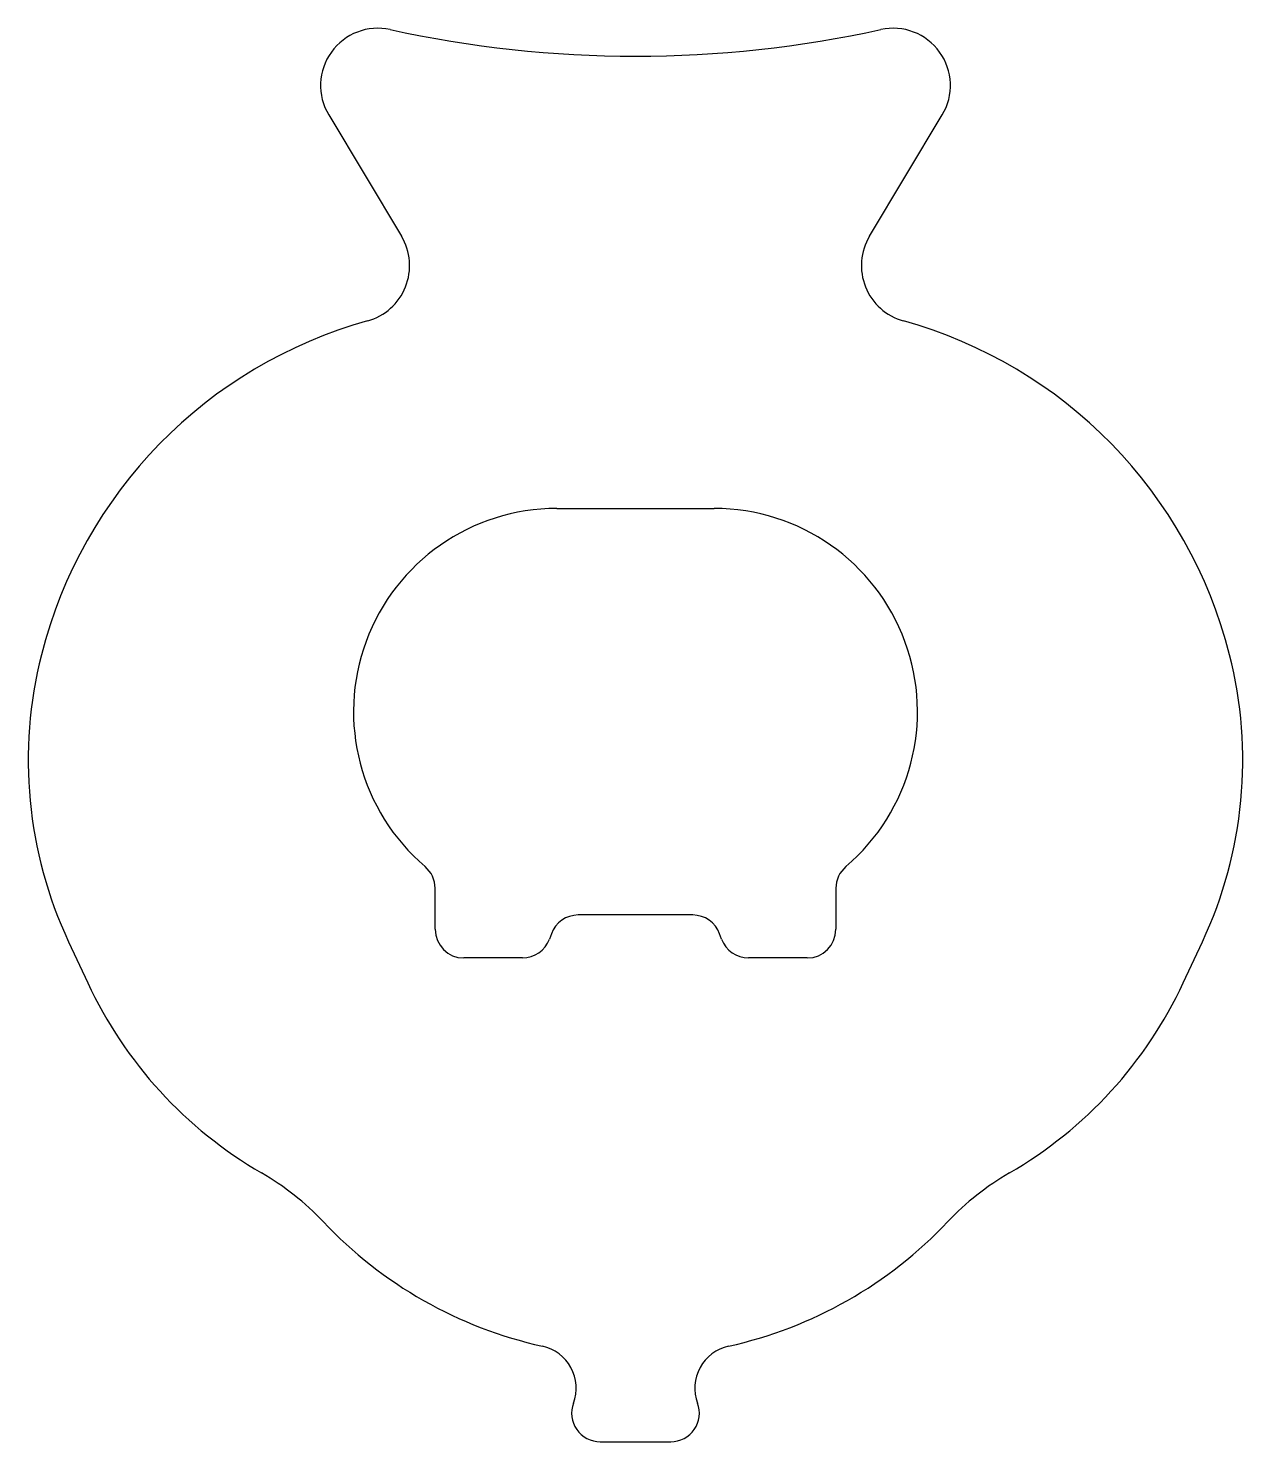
# Model space of a CAD drawing. Extents: x -0.9 to 41.5, y 2.1 to 51.5.
import ezdxf

# ---------------------------------------------------------------- set-up
doc = ezdxf.new("R2010")
doc.units = 0
doc.layers.get('0').update_dxf_attribs({"linetype": 'CONTINUOUS'})

msp = doc.modelspace()

# ---------------------------------------------------------------- linework, layer by layer
for p, q in [((9.598, 48.442), (12.137, 44.204)), ((28.491, 44.204), (31.03, 48.442)), ((17.564, 34.694), (23.064, 34.694)), ((13.314, 19.994), (13.314, 21.426)), ((27.314, 21.426), (27.314, 19.994)), ((22.314, 20.494), (18.314, 20.494)), ((17.374, 19.836), (17.308, 19.652)), ((23.32, 19.652), (23.253, 19.836)), ((0.508, 19.562), (1.178, 18.124)), ((39.45, 18.124), (40.12, 19.562)), ((16.368, 18.994), (14.314, 18.994)), ((26.314, 18.994), (24.26, 18.994)), ((19.082, 2.094), (21.546, 2.094))]:
    msp.add_line(p, q)
for centre, radius, start, end in [((11.314, 49.47), 2, 77.6264, 210.9277), ((20.314, 90.494), 40, 257.6264, 282.3736), ((29.314, 49.47), 2, 329.0723, 102.3736), ((10.422, 43.176), 2, 285.5494, 30.9277), ((30.206, 43.176), 2, 149.0723, 254.4506), ((15.314, 25.594), 16.25, 105.5494, 165.7841), ((25.314, 25.594), 16.25, 14.2159, 74.4506), ((17.564, 27.594), 7.1, 90, 229.5979), ((23.064, 27.594), 7.1, 310.4021, 90), ((14.102, 25.901), 15, 165.7841, 205), ((26.526, 25.901), 15, 335, 14.2159), ((12.314, 21.426), 1, 0, 49.5979), ((28.314, 21.426), 1, 130.4021, 180), ((18.314, 19.494), 1, 90, 160), ((22.314, 19.494), 1, 20, 90), ((14.314, 19.994), 1, 180, 270), ((26.314, 19.994), 1, 270, 0), ((16.368, 19.994), 1, 270, 340), ((24.26, 19.994), 1, 200, 270), ((14.773, 24.463), 15, 205, 239.9171), ((25.855, 24.463), 15, 300.0829, 335), ((2.492, 3.263), 9.5, 43.329, 59.9171), ((38.136, 3.263), 9.5, 120.0829, 136.671), ((20.314, 20.075), 15, 223.329, 257.4891), ((20.314, 20.075), 15, 282.5109, 316.671), ((16.74, 3.967), 1.5, 339.5702, 77.4891), ((23.888, 3.967), 1.5, 102.5109, 200.4298), ((19.082, 3.094), 1, 159.5702, 270), ((21.546, 3.094), 1, 270, 20.4298)]:
    msp.add_arc(centre, radius, start, end)

doc.saveas('drawing.dxf')
